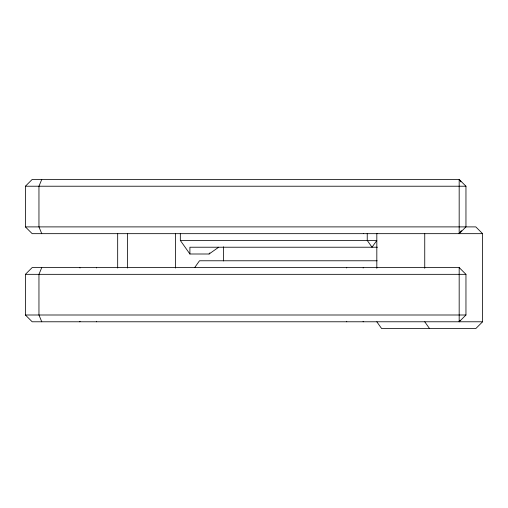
<?xml version="1.0" encoding="UTF-8"?>
<svg xmlns="http://www.w3.org/2000/svg" width="508" height="508" viewBox="0 0 508 508"><rect width="100%" height="100%" fill="white"/><g stroke="black" fill="none" stroke-linecap="round" stroke-linejoin="round"><path stroke-width="0.76" d="M41.764 179.445L38.957 186.22L38.957 226.892L41.764 233.667M41.764 267.557L38.957 274.333L38.957 314.998L41.764 321.78M346.589 267.976L346.761 267.557M194.704 267.557L199.498 260.775L377.114 260.775M180.327 233.331L180.327 240.443L189.909 254L209.08 254L209.848 252.921M376.822 321.78L381.616 328.555L475.812 328.555L482.6 321.78L482.6 233.667L32.175 233.667L25.4 226.892L25.4 186.22L32.175 179.445L459.175 179.445L459.175 233.667L461.353 230.588M482.6 321.78L32.175 321.78L25.4 314.998L25.4 274.333L32.175 267.557L459.175 267.557L459.175 321.78L460.051 320.548M79.623 321.78L80.093 321.31M459.175 233.667L465.957 226.892L465.957 186.22L459.175 179.445L460.921 181.908M459.175 321.78L465.957 314.998L465.957 274.333L459.175 267.557M209.08 254L218.669 247.225M376.822 233.667L377.152 233.432M363.106 267.976L363.709 267.557M25.4 186.22L465.957 186.22M25.4 226.892L475.812 226.892L482.6 233.667M180.327 240.443L376.822 240.443L372.027 247.225L367.24 240.443L367.24 233.331M377.469 247.225L189.909 247.225L189.909 254M25.4 274.333L465.957 274.333M25.4 314.998L465.957 314.998M363.372 233.432L363.709 233.667M363.042 321.31L363.709 321.78M79.623 267.557L80.048 267.976M424.745 321.78L429.539 328.555M346.57 321.31L346.761 321.78M424.745 233.667L424.745 268.281M376.822 233.331L376.822 268.281M223.456 246.799L223.456 260.96M175.533 233.426L175.533 268.04M127.61 233.426L127.61 268.04M117.678 233.426L117.678 268.04M96.564 267.557L96.564 267.976M96.564 321.31L96.564 321.78"/></g></svg>
